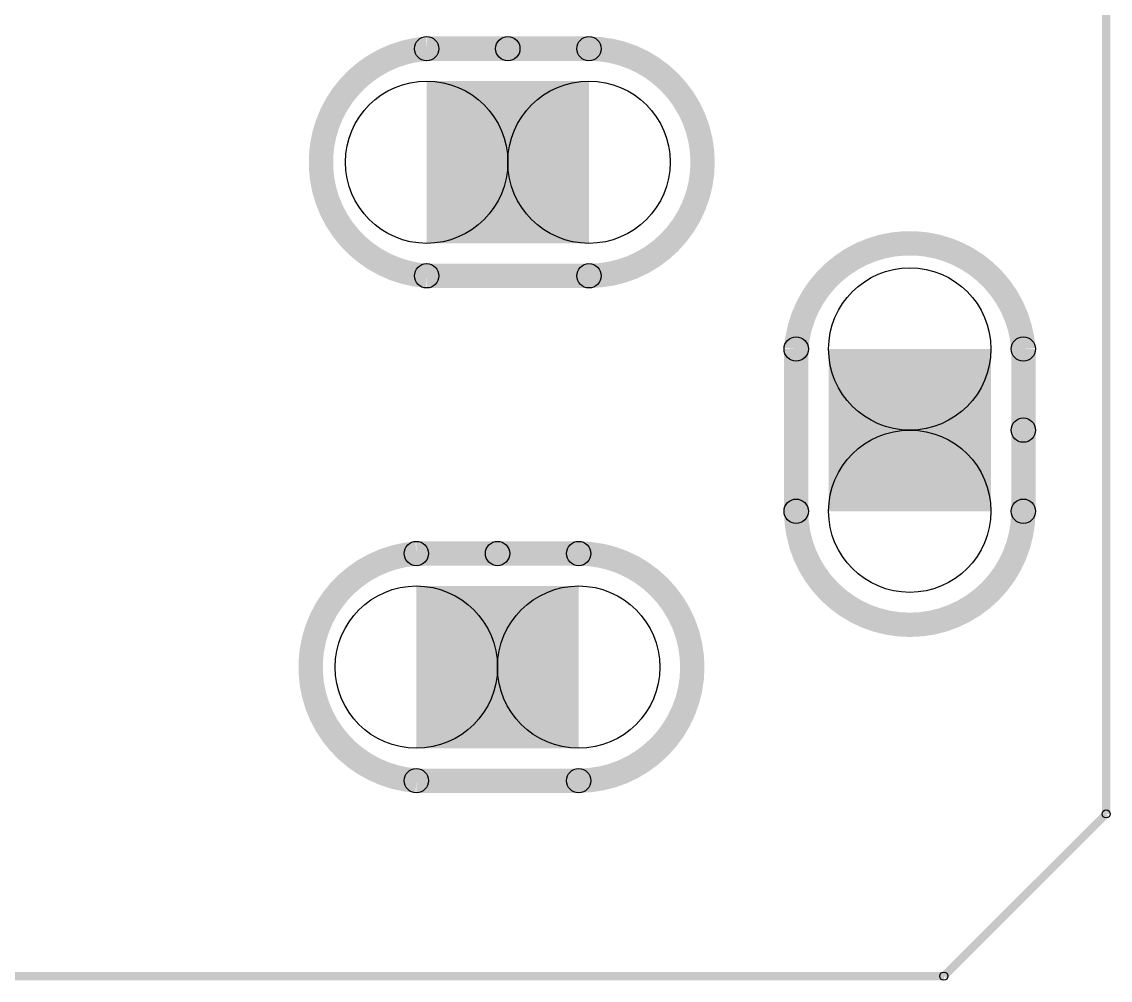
# Model space of a CAD drawing. Extents: x 100 to 134.1, y 89.7 to 148.
# Drawn here: x 120.64 to 134.05, y 99.95 to 111.76 of the extents above; entities that cross this region are included whole.
import ezdxf

# ---------------------------------------------------------------- set-up
doc = ezdxf.new("R2010")
doc.units = 0
doc.layers.get('0').update_dxf_attribs({"linetype": 'CONTINUOUS'})
doc.layers.add('MASK-BOTTOM_PHO', color=4, linetype='CONTINUOUS')
doc.layers.add('SILK-BOTTOM_PHO', color=5, linetype='CONTINUOUS')

# ---------------------------------------------------------------- blocks, each defined once
blk = doc.blocks.new('ROUND_1')
blk.add_circle((0, 0), 0.05)
blk = doc.blocks.new('ROUND_123')
blk.add_circle((0, 0), 1)
blk = doc.blocks.new('ROUND_19')
blk.add_circle((0, 0), 0.15)

msp = doc.modelspace()

# ---------------------------------------------------------------- linework, layer by layer
at = {"layer": 'MASK-BOTTOM_PHO'}
for points, const_width in [([(133.999986, 102.00005), (133.999986, 145.999962)], 0.100076), ([(127.627126, 110.033054), (125.626876, 110.033054)], 1.999996), ([(131.579874, 107.731052), (131.579874, 105.731056)], 1.999996), ([(127.500126, 103.810054), (125.499876, 103.810054)], 1.999996), ([(131.99999, 100.000054), (133.999986, 102.00005)], 0.100076), ([(102.00005, 100.000054), (131.99999, 100.000054)], 0.100076)]:
    msp.add_lwpolyline(points, dxfattribs=dict(at, const_width=const_width))
at = {"layer": 'SILK-BOTTOM_PHO'}
for points, const_width in [([(133.999986, 102.00005), (133.999986, 145.999962)], 0.100076), ([(125.626876, 111.433102), (126.626874, 111.433102)], 0.299974), ([(126.626874, 111.433102), (127.627126, 111.433102)], 0.299974), ([(127.627126, 108.633006), (125.626876, 108.633006)], 0.299974), ([(130.18008, 105.731056), (130.18008, 107.731052)], 0.299974), ([(132.979922, 107.731052), (132.979922, 106.731054)], 0.299974), ([(132.979922, 106.731054), (132.979922, 105.731056)], 0.299974), ([(125.499876, 105.210102), (126.499874, 105.210102)], 0.299974), ([(126.499874, 105.210102), (127.500126, 105.210102)], 0.299974), ([(127.500126, 102.410006), (125.499876, 102.410006)], 0.299974), ([(131.99999, 100.000054), (133.999986, 102.00005)], 0.100076), ([(102.00005, 100.000054), (131.99999, 100.000054)], 0.100076)]:
    msp.add_lwpolyline(points, dxfattribs=dict(at, const_width=const_width))
at = {"layer": 'SILK-BOTTOM_PHO', "const_width": 0.299974}
for points in [[(125.626622, 111.432848, 0.9308966), (125.626622, 108.633006)], [(127.627126, 108.633006, 1), (127.627126, 111.433102)], [(132.979922, 107.731306, 0.9308966), (130.18008, 107.731306)], [(130.18008, 105.731056, 1), (132.979922, 105.731056)], [(125.499622, 105.209848, 0.9308966), (125.499622, 102.410006)], [(127.500126, 102.410006, 1), (127.500126, 105.210102)]]:
    msp.add_lwpolyline(points, format="xyb", dxfattribs=at)

# ---------------------------------------------------------------- block references
at = {"layer": 'MASK-BOTTOM_PHO'}
for name, p in [('ROUND_123', (125.626876, 110.033054)), ('ROUND_123', (127.627126, 110.033054)), ('ROUND_123', (131.579874, 107.731052)), ('ROUND_123', (131.579874, 105.731056)), ('ROUND_123', (125.499876, 103.810054)), ('ROUND_123', (127.500126, 103.810054)), ('ROUND_1', (133.999986, 102.00005)), ('ROUND_1', (131.99999, 100.000054))]:
    msp.add_blockref(name, p, dxfattribs=at)
at = {"layer": 'SILK-BOTTOM_PHO'}
for name, p in [('ROUND_19', (125.626622, 111.432848)), ('ROUND_19', (125.626876, 111.433102)), ('ROUND_19', (126.626874, 111.433102)), ('ROUND_19', (126.626874, 111.433102)), ('ROUND_19', (127.627126, 111.433102)), ('ROUND_19', (127.627126, 111.433102)), ('ROUND_19', (125.626622, 108.633006)), ('ROUND_19', (125.626876, 108.633006)), ('ROUND_19', (127.627126, 108.633006)), ('ROUND_19', (127.627126, 108.633006)), ('ROUND_19', (130.18008, 107.731306)), ('ROUND_19', (130.18008, 107.731052)), ('ROUND_19', (132.979922, 107.731306)), ('ROUND_19', (132.979922, 107.731052)), ('ROUND_19', (132.979922, 106.731054)), ('ROUND_19', (132.979922, 106.731054)), ('ROUND_19', (130.18008, 105.731056)), ('ROUND_19', (130.18008, 105.731056)), ('ROUND_19', (132.979922, 105.731056)), ('ROUND_19', (132.979922, 105.731056)), ('ROUND_19', (125.499622, 105.209848)), ('ROUND_19', (125.499876, 105.210102)), ('ROUND_19', (126.499874, 105.210102)), ('ROUND_19', (126.499874, 105.210102)), ('ROUND_19', (127.500126, 105.210102)), ('ROUND_19', (127.500126, 105.210102)), ('ROUND_19', (125.499622, 102.410006)), ('ROUND_19', (125.499876, 102.410006)), ('ROUND_19', (127.500126, 102.410006)), ('ROUND_19', (127.500126, 102.410006)), ('ROUND_1', (133.999986, 102.00005)), ('ROUND_1', (131.99999, 100.000054))]:
    msp.add_blockref(name, p, dxfattribs=at)

doc.saveas('drawing.dxf')
